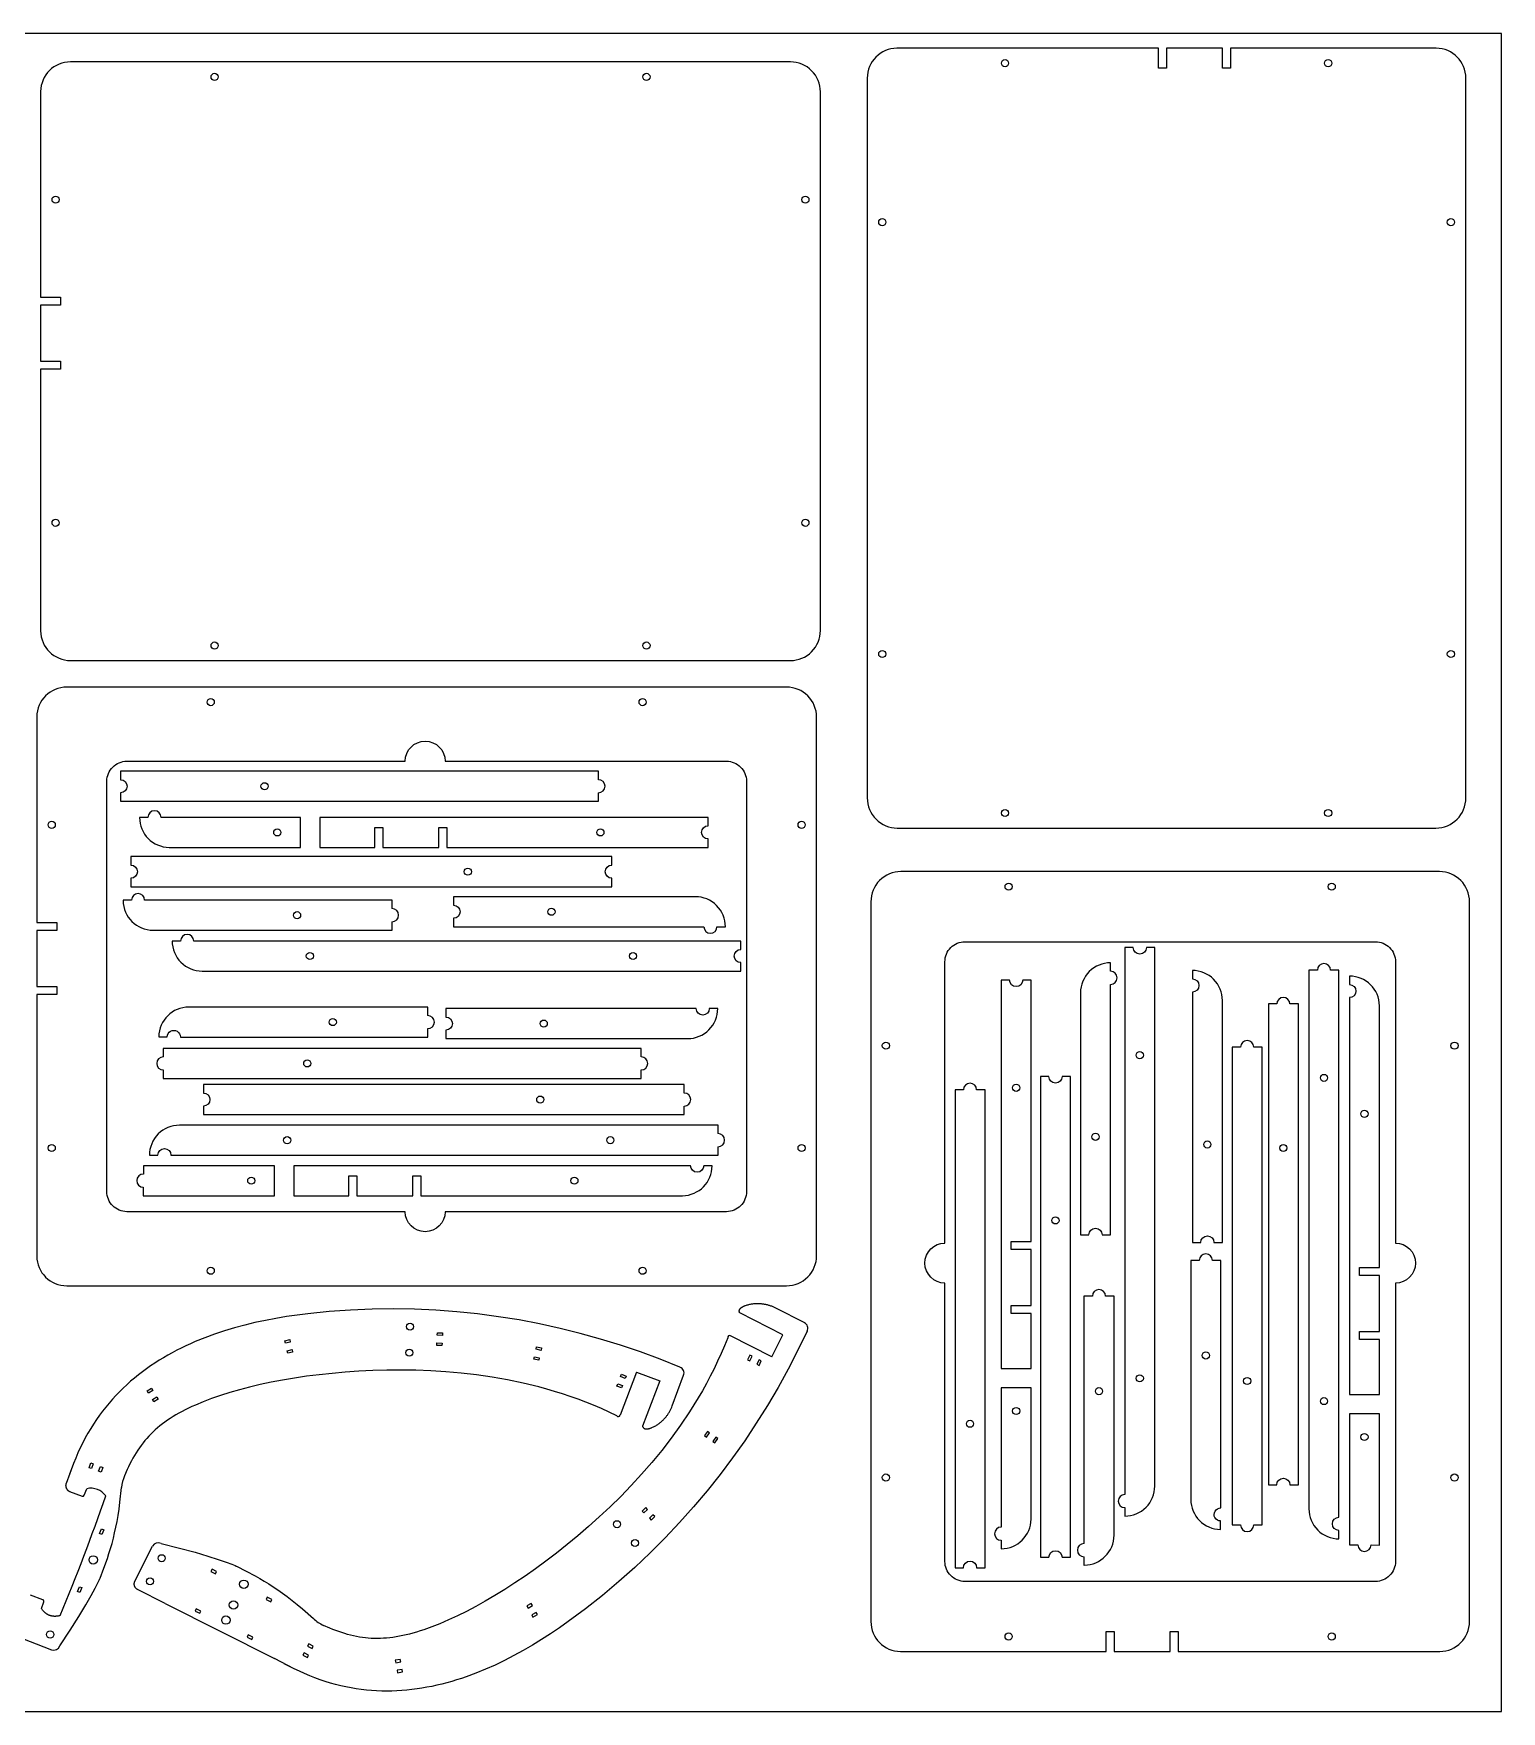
# Model space of a CAD drawing. Extents: x -4423 to 2541, y -1262 to 980.
# Drawn here: x -3725 to -2992, y 142 to 980 of the extents above; entities that cross this region are included whole.
import ezdxf

# ---------------------------------------------------------------- set-up
doc = ezdxf.new("R2010")
doc.units = 0
doc.layers.add('FAB_2$_CUT_2', color=1, linetype='CONTINUOUS')

msp = doc.modelspace()

# ---------------------------------------------------------------- linework, layer by layer
at = {"layer": 'FAB_2$_CUT_2'}
for p, q in [((-3599.44, 327.39), (-3596.97, 327.98)), ((-3599.15, 326.16), (-3599.44, 327.39)), ((-3596.97, 327.98), (-3596.68, 326.75)), ((-3523.28, 330.16), (-3523.22, 331.43)), ((-3520.74, 330.05), (-3523.28, 330.16)), ((-3523.22, 331.43), (-3520.68, 331.32)), ((-3520.68, 331.32), (-3520.74, 330.05)), ((-3356.2, 319.44), (-3376.76, 329.87)), ((-3596.68, 326.75), (-3599.15, 326.16)), ((-3598.26, 322.45), (-3595.79, 323.04)), ((-3597.97, 321.21), (-3598.26, 322.45)), ((-3595.5, 321.8), (-3597.97, 321.21)), ((-3595.79, 323.04), (-3595.5, 321.8)), ((-3523.49, 325.08), (-3523.44, 326.35)), ((-3520.96, 324.97), (-3523.49, 325.08)), ((-3523.44, 326.35), (-3520.9, 326.24)), ((-3520.9, 326.24), (-3520.96, 324.97)), ((-3475.08, 318.23), (-3474.79, 319.46)), ((-3474.79, 319.46), (-3472.32, 318.89)), ((-3473.94, 323.18), (-3473.65, 324.41)), ((-3471.46, 322.6), (-3473.94, 323.18)), ((-3473.65, 324.41), (-3471.17, 323.84)), ((-3472.32, 318.89), (-3472.61, 317.65)), ((-3471.17, 323.84), (-3471.46, 322.6)), ((-3367.11, 320.21), (-3368.25, 317.94)), ((-3365.98, 319.64), (-3367.11, 320.21)), ((-3367.11, 317.37), (-3365.98, 319.64)), ((-3472.61, 317.65), (-3475.08, 318.23)), ((-3423.7, 311.76), (-3431.86, 290.2)), ((-3431.79, 309.49), (-3431.34, 310.67)), ((-3431.34, 310.67), (-3428.97, 309.76)), ((-3368.25, 317.94), (-3367.11, 317.37)), ((-3362.57, 317.94), (-3363.7, 315.66)), ((-3363.7, 315.66), (-3362.57, 315.1)), ((-3361.43, 317.37), (-3362.57, 317.94)), ((-3362.57, 315.1), (-3361.43, 317.37)), ((-3668.18, 302.33), (-3666.04, 303.69)), ((-3667.5, 301.26), (-3668.18, 302.33)), ((-3665.36, 302.62), (-3667.5, 301.26)), ((-3666.04, 303.69), (-3665.36, 302.62)), ((-3433.62, 304.75), (-3433.16, 305.93)), ((-3431.25, 303.83), (-3433.62, 304.75)), ((-3433.16, 305.93), (-3430.79, 305.02)), ((-3429.42, 308.57), (-3431.79, 309.49)), ((-3430.79, 305.02), (-3431.25, 303.83)), ((-3428.97, 309.76), (-3429.42, 308.57)), ((-3665.47, 298.04), (-3663.32, 299.4)), ((-3664.79, 296.96), (-3665.47, 298.04)), ((-3662.64, 298.32), (-3664.79, 296.96)), ((-3663.32, 299.4), (-3662.64, 298.32)), ((-3388.35, 282.12), (-3389.79, 280.03)), ((-3389.79, 280.03), (-3388.74, 279.31)), ((-3388.74, 279.31), (-3387.3, 281.4)), ((-3387.3, 281.4), (-3388.35, 282.12)), ((-3384.16, 279.24), (-3385.6, 277.15)), ((-3385.6, 277.15), (-3384.56, 276.43)), ((-3384.56, 276.43), (-3383.12, 278.52)), ((-3383.12, 278.52), (-3384.16, 279.24)), ((-3704.92, 266.11), (-3706.92, 260.86)), ((-3697.16, 263.98), (-3696.28, 266.37)), ((-3695.97, 263.54), (-3697.16, 263.98)), ((-3696.28, 266.37), (-3695.09, 265.92)), ((-3695.09, 265.92), (-3695.97, 263.54)), ((-3692.4, 262.21), (-3691.51, 264.6)), ((-3691.21, 261.77), (-3692.4, 262.21)), ((-3691.51, 264.6), (-3690.32, 264.15)), ((-3690.32, 264.15), (-3691.21, 261.77)), ((-3699.61, 250.24), (-3698.26, 253.52)), ((-3419.13, 244.12), (-3420.93, 242.33)), ((-3420.03, 241.43), (-3418.23, 243.22)), ((-3418.23, 243.22), (-3419.13, 244.12)), ((-3420.93, 242.33), (-3420.03, 241.43)), ((-3415.54, 240.52), (-3417.35, 238.73)), ((-3417.35, 238.73), (-3416.45, 237.83)), ((-3416.45, 237.83), (-3414.65, 239.62)), ((-3414.65, 239.62), (-3415.54, 240.52)), ((-3674.28, 207.37), (-3665.55, 224.83)), ((-3721, 193.68), (-3719.83, 197.03)), ((-3659.2, 196.19), (-3604.56, 168.64)), ((-3476.32, 196.22), (-3478.55, 194.99)), ((-3478.55, 194.99), (-3477.93, 193.88)), ((-3477.93, 193.88), (-3475.71, 195.11)), ((-3475.71, 195.11), (-3476.32, 196.22)), ((-3473.86, 191.77), (-3476.08, 190.54)), ((-3476.08, 190.54), (-3475.47, 189.43)), ((-3475.47, 189.43), (-3473.25, 190.66)), ((-3473.25, 190.66), (-3473.86, 191.77)), ((-3734.2, 180.13), (-3715.99, 173.12)), ((-3587.49, 176.05), (-3588.07, 174.92)), ((-3585.23, 174.88), (-3587.49, 176.05)), ((-3594.7, 163.6), (-3604.56, 168.64)), ((-3589.81, 171.53), (-3590.39, 170.4)), ((-3590.39, 170.4), (-3588.14, 169.24)), ((-3587.55, 170.37), (-3589.81, 171.53)), ((-3588.14, 169.24), (-3587.55, 170.37)), ((-3588.07, 174.92), (-3585.81, 173.76)), ((-3585.81, 173.76), (-3585.23, 174.88)), ((-3541.75, 168.3), (-3544.25, 167.86)), ((-3544.25, 167.86), (-3544.03, 166.61)), ((-3541.53, 167.05), (-3541.75, 168.3)), ((-3594.7, 163.6), (-3599.71, 166.13)), ((-3544.03, 166.61), (-3541.53, 167.05)), ((-3540.86, 163.3), (-3543.36, 162.86)), ((-3543.36, 162.86), (-3543.14, 161.61)), ((-3543.14, 161.61), (-3540.64, 162.05)), ((-3540.64, 162.05), (-3540.86, 163.3))]:
    msp.add_line(p, q, dxfattribs=at)
for points in [[(-4134.76, 142.28), (-2991.76, 142.28), (-2991.76, 980.28), (-4134.76, 980.28)], [(-3689.87, 233), (-3690.77, 230.63), (-3691.96, 231.08), (-3691.05, 233.46)], [(-3634.04, 210.99), (-3633.47, 212.13), (-3635.73, 213.28), (-3636.31, 212.14)], [(-3702.04, 204.58), (-3700.85, 204.13), (-3701.75, 201.75), (-3702.94, 202.2)], [(-3641.94, 191.29), (-3641.38, 192.43), (-3643.65, 193.56), (-3644.22, 192.42)], [(-3605.89, 198.2), (-3608.16, 199.34), (-3608.73, 198.21), (-3606.46, 197.07)], [(-3618.2, 179.43), (-3615.93, 178.29), (-3615.36, 179.43), (-3617.64, 180.57)]]:
    msp.add_lwpolyline(points, close=True, dxfattribs=at)
for points in [[(-3308.51, 674.39), (-3308.51, 598.49, 0.414214), (-3293.51, 583.49), (-3024.51, 583.49, 0.414214), (-3009.51, 598.49), (-3009.51, 674.39), (-3009.51, 957.99, 0.410961), (-3024.35, 972.99), (-3127.01, 972.99), (-3127.01, 962.99), (-3131.01, 962.99), (-3131.01, 972.99), (-3159.01, 972.99), (-3159.01, 962.99), (-3163.01, 962.99), (-3163.01, 972.99), (-3293.68, 972.99, 0.410961), (-3308.51, 957.99)], [(-3422.8, 667.14), (-3346.9, 667.14, 0.414214), (-3331.9, 682.14), (-3331.9, 951.14, 0.414214), (-3346.9, 966.14), (-3422.8, 966.14), (-3706.4, 966.14, 0.410961), (-3721.4, 951.31), (-3721.4, 848.64), (-3711.4, 848.64), (-3711.4, 844.64), (-3721.4, 844.64), (-3721.4, 816.64), (-3711.4, 816.64), (-3711.4, 812.64), (-3721.4, 812.64), (-3721.4, 681.97, 0.410961), (-3706.4, 667.14)], [(-3411.07, 354.88), (-3348.82, 354.88, 0.414214), (-3333.82, 369.88), (-3333.82, 638.88, 0.414214), (-3348.82, 653.88), (-3411.07, 653.88), (-3708.32, 653.88, 0.410961), (-3723.32, 639.04), (-3723.32, 536.38), (-3713.32, 536.38), (-3713.32, 532.38), (-3723.32, 532.38), (-3723.32, 504.38), (-3713.32, 504.38), (-3713.32, 500.38), (-3723.32, 500.38), (-3723.32, 369.71, 0.410961), (-3708.32, 354.88)], [(-3519.32, 391.88, -1), (-3539.32, 391.88), (-3678.32, 391.88, -0.414214), (-3688.32, 401.88), (-3688.32, 606.88, -0.414214), (-3678.32, 616.88), (-3539.32, 616.88, -1), (-3519.32, 616.88), (-3411.07, 616.88), (-3378.82, 616.88, -0.414214), (-3368.82, 606.88), (-3368.82, 401.88, -0.414214), (-3378.82, 391.88)], [(-3442.78, 596.85), (-3442.78, 601.07, 1), (-3442.78, 607.64), (-3442.78, 611.85), (-3681.45, 611.85), (-3681.45, 607.64, -1), (-3681.45, 601.07), (-3681.45, 596.85)], [(-3656.98, 588.81), (-3661.2, 588.81, 1), (-3667.77, 588.81), (-3671.98, 588.81, 0.410961), (-3657.15, 573.81), (-3591.58, 573.81), (-3591.58, 588.81)], [(-3518.48, 583.81), (-3518.48, 573.81), (-3387.98, 573.81), (-3387.98, 578.03, -1), (-3387.98, 584.6), (-3387.98, 588.81), (-3581.98, 588.81), (-3581.98, 573.81), (-3554.48, 573.81), (-3554.48, 583.81), (-3550.48, 583.81), (-3550.48, 573.81), (-3522.48, 573.81), (-3522.48, 583.81)], [(-3492.88, 554.19), (-3436.11, 554.19), (-3436.11, 558.41, -1), (-3436.11, 564.97), (-3436.11, 569.19), (-3676.28, 569.19), (-3676.28, 564.97, -1), (-3676.28, 558.41), (-3676.28, 554.19)], [(-3007.71, 484.47), (-3007.71, 546.71, 0.414214), (-3022.71, 561.71), (-3291.71, 561.71, 0.414214), (-3306.71, 546.71), (-3306.71, 484.47), (-3306.71, 187.21, 0.410961), (-3291.87, 172.21), (-3189.21, 172.21), (-3189.21, 182.21), (-3185.21, 182.21), (-3185.21, 172.21), (-3157.21, 172.21), (-3157.21, 182.21), (-3153.21, 182.21), (-3153.21, 172.21), (-3022.54, 172.21, 0.410961), (-3007.71, 187.21)], [(-3665.2, 532.45), (-3545.87, 532.45), (-3545.87, 536.66, 1), (-3545.87, 543.23), (-3545.87, 547.45), (-3665.2, 547.45), (-3669.42, 547.45, 1), (-3675.99, 547.45), (-3680.2, 547.45), (-3680.2, 547.28, 0.410961)], [(-3451.12, 534.19), (-3394.34, 534.19), (-3390.13, 534.19, 1), (-3383.56, 534.19), (-3379.34, 534.19, 0.414214), (-3394.34, 549.19), (-3515.18, 549.19), (-3515.18, 544.97, -1), (-3515.18, 538.4), (-3515.18, 534.19)], [(-3640.69, 512.06), (-3371.69, 512.06), (-3371.69, 516.28, -1), (-3371.69, 522.84), (-3371.69, 527.06), (-3640.69, 527.06), (-3644.9, 527.06, 1), (-3651.47, 527.06), (-3655.69, 527.06, 0.414214)], [(-3044.71, 376.21, -1), (-3044.71, 356.21), (-3044.71, 217.21, -0.414214), (-3054.71, 207.21), (-3259.71, 207.21, -0.414214), (-3269.71, 217.21), (-3269.71, 356.21, -1), (-3269.71, 376.21), (-3269.71, 484.47), (-3269.71, 516.71, -0.414214), (-3259.71, 526.71), (-3054.71, 526.71, -0.414214), (-3044.71, 516.71)], [(-3164.89, 254.85), (-3164.89, 523.85), (-3169.11, 523.85, -1), (-3175.67, 523.85), (-3179.89, 523.85), (-3179.89, 254.85), (-3179.89, 250.63, 1), (-3179.89, 244.06), (-3179.89, 239.85, 0.414214)], [(-3187.02, 444.42), (-3187.02, 501.19), (-3187.02, 505.41, 1), (-3187.02, 511.97), (-3187.02, 516.19, 0.414214), (-3202.02, 501.19), (-3202.02, 380.36), (-3197.8, 380.36, -1), (-3191.23, 380.36), (-3187.02, 380.36)], [(-3131.14, 440.57), (-3131.14, 497.35, 0.414214), (-3146.14, 512.35), (-3146.14, 508.13, -1), (-3146.14, 501.56), (-3146.14, 497.35), (-3146.14, 376.51), (-3141.93, 376.51, -1), (-3135.36, 376.51), (-3131.14, 376.51)], [(-3087.91, 243.48, 0.414214), (-3072.91, 228.48), (-3072.91, 232.69, -1), (-3072.91, 239.26), (-3072.91, 243.48), (-3072.91, 512.48), (-3077.13, 512.48, 1), (-3083.7, 512.48), (-3087.91, 512.48)], [(-3236.64, 377.05), (-3226.64, 377.05), (-3226.64, 507.55), (-3230.86, 507.55, -1), (-3237.43, 507.55), (-3241.64, 507.55), (-3241.64, 313.55), (-3226.64, 313.55), (-3226.64, 341.05), (-3236.64, 341.05), (-3236.64, 345.05), (-3226.64, 345.05), (-3226.64, 373.05), (-3236.64, 373.05)], [(-3062.69, 364.05), (-3052.69, 364.05), (-3052.69, 494.71, 0.410961), (-3067.69, 509.55), (-3067.69, 505.33, -1), (-3067.69, 498.77), (-3067.69, 494.55), (-3067.69, 300.55), (-3052.69, 300.55), (-3052.69, 328.05), (-3062.69, 328.05), (-3062.69, 332.05), (-3052.69, 332.05), (-3052.69, 360.05), (-3062.69, 360.05)], [(-3108.19, 255.44), (-3103.97, 255.44, -1), (-3097.41, 255.44), (-3093.19, 255.44), (-3093.19, 495.61), (-3097.41, 495.61, 1), (-3103.97, 495.61), (-3108.19, 495.61)], [(-3647.35, 494.07, 0.410967), (-3662.35, 479.24), (-3658.13, 479.19, -1), (-3651.57, 479.12), (-3647.35, 479.07), (-3528.02, 479.07), (-3528.02, 483.29, 1), (-3528.02, 489.86), (-3528.02, 494.07)], [(-3454.96, 478.32), (-3398.19, 478.32, 0.414214), (-3383.19, 493.32), (-3387.4, 493.32, -1), (-3393.97, 493.32), (-3398.19, 493.32), (-3519.02, 493.32), (-3519.02, 489.1, -1), (-3519.02, 482.53), (-3519.02, 478.32)], [(-3421.45, 458.44), (-3421.45, 462.65, 1), (-3421.45, 469.22), (-3421.45, 473.44), (-3660.11, 473.44), (-3660.11, 469.22, 1), (-3660.11, 462.65), (-3660.11, 458.44)], [(-3111.27, 474.08), (-3115.48, 474.08, 1), (-3122.05, 474.08), (-3126.27, 474.08), (-3126.27, 235.42), (-3122.05, 235.42, 1), (-3115.48, 235.42), (-3111.27, 235.42)], [(-3640.09, 455.36), (-3640.09, 451.14, -1), (-3640.09, 444.58), (-3640.09, 440.36), (-3399.93, 440.36), (-3399.93, 444.58, 1), (-3399.93, 451.14), (-3399.93, 455.36)], [(-3249.68, 452.75), (-3253.9, 452.75, 1), (-3260.47, 452.75), (-3264.68, 452.75), (-3264.68, 214.08), (-3260.47, 214.08, -1), (-3253.9, 214.08), (-3249.68, 214.08)], [(-3207.02, 402.65), (-3207.02, 459.42), (-3211.23, 459.42, -1), (-3217.8, 459.42), (-3222.02, 459.42), (-3222.02, 219.26), (-3217.8, 219.26, -1), (-3211.23, 219.26), (-3207.02, 219.26)], [(-3652.05, 435.08, 0.414214), (-3667.05, 420.08), (-3662.84, 420.08, -1), (-3656.27, 420.08), (-3652.05, 420.08), (-3383.05, 420.08), (-3383.05, 424.3, 1), (-3383.05, 430.87), (-3383.05, 435.08)], [(-3604.58, 414.86), (-3669.98, 414.86), (-3670.03, 410.65, 1), (-3670.1, 404.08), (-3670.15, 399.86), (-3604.58, 399.86)], [(-3531.48, 409.86), (-3531.48, 399.86), (-3400.82, 399.86, 0.410961), (-3385.98, 414.86), (-3390.2, 414.86, -1), (-3396.77, 414.86), (-3400.98, 414.86), (-3594.98, 414.86), (-3594.98, 399.86), (-3567.48, 399.86), (-3567.48, 409.86), (-3563.48, 409.86), (-3563.48, 399.86), (-3535.48, 399.86), (-3535.48, 409.86)], [(-3146.9, 248.18, 0.410967), (-3132.07, 233.18), (-3132.02, 237.4, -1), (-3131.95, 243.96), (-3131.9, 248.18), (-3131.9, 367.51), (-3136.12, 367.51, 1), (-3142.69, 367.51), (-3146.9, 367.51)], [(-3185.27, 230.33), (-3185.27, 349.66), (-3189.49, 349.66, 1), (-3196.06, 349.66), (-3200.27, 349.66), (-3200.27, 230.33), (-3200.27, 226.11, 1), (-3200.27, 219.54), (-3200.27, 215.33), (-3200.11, 215.33, 0.410961)], [(-3241.64, 238.55), (-3241.64, 234.33, 1), (-3241.64, 227.77), (-3241.64, 223.55, 0.410961), (-3226.64, 238.38), (-3226.64, 303.95), (-3241.64, 303.95)], [(-3067.69, 290.95), (-3067.69, 225.55), (-3063.47, 225.5, 1), (-3056.91, 225.43), (-3052.69, 225.38), (-3052.69, 290.95)]]:
    msp.add_lwpolyline(points, format="xyb", close=True, dxfattribs=at)
for points in [[(-3356.2, 319.44), (-3350.62, 330.41), (-3372.22, 341.32), (-3372.24, 341.37), (-3372.26, 341.42), (-3372.28, 341.47), (-3372.3, 341.52), (-3372.32, 341.57), (-3372.33, 341.62), (-3372.34, 341.67), (-3372.36, 341.72), (-3372.37, 341.77), (-3372.38, 341.81), (-3372.39, 341.86), (-3372.4, 341.91), (-3372.4, 341.96), (-3372.41, 342), (-3372.41, 342.05), (-3372.42, 342.09), (-3372.42, 342.14), (-3372.42, 342.18), (-3372.42, 342.23), (-3372.42, 342.27), (-3372.42, 342.32), (-3372.42, 342.36), (-3372.41, 342.4), (-3372.41, 342.45), (-3372.4, 342.49), (-3372.39, 342.53), (-3372.39, 342.57), (-3372.38, 342.61), (-3372.37, 342.65), (-3372.36, 342.7), (-3372.35, 342.74), (-3372.33, 342.78), (-3372.32, 342.82), (-3372.31, 342.86), (-3372.29, 342.89), (-3372.28, 342.93), (-3372.26, 342.97), (-3372.24, 343.01), (-3372.22, 343.05), (-3372.2, 343.09), (-3372.18, 343.12), (-3372.16, 343.16), (-3372.14, 343.2), (-3372.12, 343.23), (-3372.09, 343.27), (-3372.07, 343.3), (-3372.05, 343.34), (-3372.02, 343.37), (-3371.99, 343.41), (-3371.97, 343.44), (-3371.91, 343.51), (-3371.85, 343.58), (-3371.79, 343.64), (-3371.72, 343.71), (-3371.66, 343.77), (-3371.59, 343.83), (-3371.52, 343.89), (-3371.44, 343.95), (-3371.36, 344.01), (-3371.29, 344.07), (-3371.2, 344.13), (-3371.12, 344.18), (-3371.04, 344.24), (-3370.95, 344.29), (-3370.86, 344.34), (-3370.68, 344.44), (-3370.49, 344.54), (-3370.3, 344.63), (-3370.11, 344.72), (-3369.9, 344.81), (-3369.7, 344.89), (-3369.49, 344.97), (-3369.28, 345.05), (-3368.86, 345.19), (-3368.44, 345.32), (-3368.03, 345.43), (-3367.62, 345.54), (-3367.21, 345.63), (-3366.81, 345.72), (-3366.41, 345.79), (-3366.02, 345.85), (-3365.63, 345.91), (-3365.24, 345.95), (-3364.86, 345.99), (-3364.48, 346.01), (-3364.1, 346.03), (-3363.72, 346.04), (-3363.35, 346.04), (-3362.97, 346.04), (-3362.6, 346.03), (-3362.23, 346.01), (-3361.49, 345.96), (-3361.12, 345.92), (-3360.75, 345.88), (-3360.38, 345.82), (-3360.02, 345.77), (-3359.65, 345.7), (-3359.29, 345.63), (-3358.92, 345.55), (-3358.56, 345.47), (-3358.2, 345.37), (-3357.84, 345.27), (-3357.48, 345.16), (-3357.13, 345.05), (-3356.77, 344.92), (-3356.42, 344.79), (-3356.07, 344.65), (-3355.72, 344.5), (-3355.03, 344.19), (-3354.34, 343.85), (-3339.93, 336.46)], [(-3402.07, 314.25), (-3411.88, 318.18), (-3421.77, 321.83), (-3431.72, 325.2), (-3441.74, 328.29), (-3451.83, 331.09), (-3461.97, 333.61), (-3472.18, 335.84), (-3482.44, 337.79), (-3492.77, 339.44), (-3503.15, 340.8), (-3513.58, 341.87), (-3524.07, 342.64), (-3534.61, 343.12), (-3545.2, 343.29), (-3555.84, 343.17), (-3566.53, 342.75), (-3577.25, 342.02), (-3587.96, 340.94), (-3593.3, 340.26), (-3598.61, 339.48), (-3603.88, 338.59), (-3609.12, 337.59), (-3614.32, 336.47), (-3619.46, 335.23), (-3624.55, 333.86), (-3629.56, 332.35), (-3634.5, 330.71), (-3639.37, 328.92), (-3644.14, 326.98), (-3646.49, 325.96), (-3648.82, 324.89), (-3651.12, 323.79), (-3653.39, 322.64), (-3655.64, 321.46), (-3657.86, 320.23), (-3660.05, 318.95), (-3662.21, 317.64), (-3664.34, 316.28), (-3666.44, 314.88), (-3668.5, 313.43), (-3670.53, 311.93), (-3672.53, 310.39), (-3674.49, 308.8), (-3676.42, 307.17), (-3678.3, 305.48), (-3680.15, 303.75), (-3681.96, 301.96), (-3683.74, 300.13), (-3685.47, 298.24), (-3687.16, 296.31), (-3688.8, 294.32), (-3690.4, 292.27), (-3691.96, 290.18), (-3693.48, 288.03), (-3694.94, 285.82), (-3696.37, 283.56), (-3697.74, 281.24), (-3699.06, 278.87), (-3700.34, 276.43), (-3701.56, 273.94), (-3702.73, 271.39), (-3703.86, 268.78), (-3704.92, 266.11)], [(-3338.53, 332.18), (-3343.13, 322.66), (-3347.98, 313.3), (-3353.06, 304.1), (-3358.38, 295.07), (-3363.94, 286.2), (-3369.73, 277.5), (-3375.77, 268.97), (-3382.04, 260.62), (-3388.55, 252.44), (-3395.3, 244.44), (-3402.29, 236.62), (-3409.52, 228.98), (-3416.98, 221.52), (-3424.68, 214.25), (-3432.62, 207.17), (-3440.8, 200.27), (-3449.22, 193.59), (-3457.85, 187.16), (-3462.25, 184.07), (-3466.7, 181.07), (-3471.2, 178.16), (-3475.75, 175.37), (-3480.34, 172.7), (-3484.98, 170.15), (-3489.66, 167.73), (-3494.38, 165.46), (-3499.13, 163.35), (-3503.93, 161.39), (-3508.76, 159.6), (-3511.19, 158.78), (-3513.63, 158), (-3516.07, 157.26), (-3518.52, 156.57), (-3520.99, 155.94), (-3523.45, 155.35), (-3525.93, 154.81), (-3528.41, 154.33), (-3530.9, 153.89), (-3533.39, 153.52), (-3535.9, 153.2), (-3538.4, 152.93), (-3540.92, 152.72), (-3543.44, 152.58), (-3545.96, 152.49), (-3548.49, 152.46), (-3551.03, 152.49), (-3553.57, 152.59), (-3556.11, 152.75), (-3558.66, 152.98), (-3561.21, 153.27), (-3563.77, 153.63), (-3566.33, 154.06), (-3568.9, 154.56), (-3571.47, 155.12), (-3574.04, 155.76), (-3576.61, 156.48), (-3579.19, 157.26), (-3581.77, 158.13), (-3584.35, 159.06), (-3586.93, 160.08), (-3589.52, 161.17), (-3592.11, 162.35), (-3594.7, 163.6)], [(-3378.2, 328.85), (-3379.8, 324.91), (-3381.48, 321.02), (-3383.23, 317.19), (-3385.05, 313.42), (-3386.93, 309.71), (-3388.87, 306.06), (-3390.88, 302.46), (-3392.94, 298.92), (-3395.05, 295.43), (-3397.22, 292), (-3401.71, 285.31), (-3406.37, 278.84), (-3411.19, 272.58), (-3416.16, 266.54), (-3421.24, 260.72), (-3426.41, 255.1), (-3431.67, 249.68), (-3436.98, 244.47), (-3442.33, 239.47), (-3447.7, 234.66), (-3453.06, 230.04), (-3458.41, 225.62), (-3463.72, 221.4), (-3468.99, 217.37), (-3474.21, 213.53), (-3479.37, 209.9), (-3484.47, 206.45), (-3489.49, 203.21), (-3494.44, 200.17), (-3499.29, 197.32), (-3504.04, 194.68), (-3508.69, 192.24), (-3513.22, 189.99), (-3517.63, 187.96), (-3521.91, 186.12), (-3526.05, 184.49), (-3530.04, 183.06), (-3531.87, 182.46), (-3533.66, 181.9), (-3535.43, 181.39), (-3537.16, 180.93), (-3538.87, 180.51), (-3540.55, 180.13), (-3542.21, 179.8), (-3543.84, 179.51), (-3545.44, 179.27), (-3547.03, 179.07), (-3548.6, 178.91), (-3550.16, 178.8), (-3551.69, 178.73), (-3553.22, 178.7), (-3554.73, 178.71), (-3556.23, 178.77), (-3557.72, 178.87), (-3559.2, 179.01), (-3560.68, 179.2), (-3562.15, 179.42), (-3563.62, 179.69), (-3565.09, 180), (-3566.56, 180.34), (-3568.03, 180.73), (-3569.51, 181.16), (-3570.99, 181.63), (-3572.48, 182.14), (-3573.97, 182.68), (-3575.48, 183.27), (-3577, 183.9), (-3580.08, 185.26)], [(-3433.61, 289.97), (-3437.46, 291.8), (-3441.32, 293.54), (-3445.19, 295.19), (-3449.07, 296.75), (-3452.96, 298.23), (-3456.86, 299.62), (-3460.77, 300.92), (-3464.68, 302.15), (-3468.59, 303.3), (-3472.5, 304.37), (-3480.33, 306.29), (-3488.13, 307.93), (-3495.91, 309.3), (-3503.65, 310.41), (-3511.33, 311.29), (-3518.94, 311.96), (-3526.48, 312.41), (-3533.91, 312.68), (-3541.24, 312.77), (-3548.45, 312.7), (-3555.52, 312.5), (-3562.44, 312.16), (-3569.21, 311.7), (-3575.82, 311.13), (-3582.26, 310.44), (-3588.53, 309.65), (-3594.62, 308.75), (-3600.51, 307.76), (-3606.22, 306.68), (-3611.72, 305.51), (-3617.01, 304.26), (-3622.09, 302.93), (-3626.95, 301.53), (-3631.58, 300.06), (-3635.98, 298.54), (-3640.13, 296.95), (-3644.04, 295.32), (-3645.8, 294.53), (-3647.5, 293.73), (-3649.15, 292.91), (-3650.75, 292.09), (-3652.29, 291.25), (-3653.79, 290.4), (-3655.23, 289.53), (-3656.63, 288.64), (-3657.98, 287.73), (-3659.29, 286.81), (-3660.56, 285.87), (-3661.78, 284.91), (-3662.96, 283.92), (-3664.11, 282.91), (-3665.21, 281.88), (-3666.28, 280.83), (-3667.31, 279.75), (-3668.31, 278.65), (-3669.28, 277.52), (-3670.22, 276.36), (-3671.12, 275.17), (-3672, 273.95), (-3672.85, 272.71), (-3673.68, 271.43), (-3674.48, 270.12), (-3675.26, 268.77), (-3676.02, 267.39), (-3676.75, 265.98), (-3677.47, 264.53), (-3678.17, 263.05), (-3679.52, 259.96)], [(-3423.7, 311.76), (-3412.19, 307.41), (-3420.79, 284.79), (-3420.78, 284.74), (-3420.76, 284.69), (-3420.74, 284.64), (-3420.71, 284.59), (-3420.69, 284.54), (-3420.67, 284.5), (-3420.65, 284.45), (-3420.62, 284.41), (-3420.6, 284.36), (-3420.58, 284.32), (-3420.55, 284.28), (-3420.52, 284.24), (-3420.5, 284.2), (-3420.47, 284.16), (-3420.44, 284.13), (-3420.42, 284.09), (-3420.39, 284.06), (-3420.36, 284.02), (-3420.33, 283.99), (-3420.3, 283.96), (-3420.27, 283.92), (-3420.24, 283.89), (-3420.2, 283.87), (-3420.17, 283.84), (-3420.14, 283.81), (-3420.1, 283.78), (-3420.07, 283.76), (-3420.04, 283.73), (-3420, 283.71), (-3419.97, 283.69), (-3419.93, 283.66), (-3419.89, 283.64), (-3419.86, 283.62), (-3419.82, 283.6), (-3419.78, 283.58), (-3419.75, 283.57), (-3419.71, 283.55), (-3419.67, 283.53), (-3419.63, 283.52), (-3419.59, 283.5), (-3419.55, 283.49), (-3419.51, 283.47), (-3419.47, 283.46), (-3419.43, 283.45), (-3419.39, 283.44), (-3419.34, 283.43), (-3419.3, 283.42), (-3419.26, 283.41), (-3419.22, 283.4), (-3419.17, 283.4), (-3419.09, 283.39), (-3419, 283.38), (-3418.91, 283.37), (-3418.82, 283.37), (-3418.72, 283.36), (-3418.63, 283.36), (-3418.54, 283.37), (-3418.44, 283.37), (-3418.35, 283.38), (-3418.25, 283.39), (-3418.15, 283.41), (-3418.05, 283.42), (-3417.95, 283.44), (-3417.85, 283.46), (-3417.75, 283.48), (-3417.55, 283.52), (-3417.35, 283.58), (-3417.14, 283.64), (-3416.94, 283.71), (-3416.73, 283.78), (-3416.52, 283.85), (-3416.32, 283.94), (-3416.11, 284.02), (-3415.71, 284.2), (-3415.31, 284.39), (-3414.92, 284.58), (-3414.55, 284.78), (-3414.19, 284.99), (-3413.83, 285.2), (-3413.49, 285.41), (-3413.16, 285.63), (-3412.83, 285.85), (-3412.52, 286.08), (-3412.21, 286.31), (-3411.91, 286.55), (-3411.62, 286.79), (-3411.33, 287.04), (-3411.05, 287.29), (-3410.78, 287.54), (-3410.51, 287.8), (-3410.25, 288.06), (-3409.74, 288.6), (-3409.49, 288.88), (-3409.25, 289.16), (-3409.01, 289.45), (-3408.78, 289.74), (-3408.55, 290.03), (-3408.33, 290.33), (-3408.12, 290.63), (-3407.91, 290.94), (-3407.7, 291.25), (-3407.51, 291.57), (-3407.32, 291.89), (-3407.13, 292.21), (-3406.95, 292.54), (-3406.78, 292.88), (-3406.62, 293.22), (-3406.46, 293.56), (-3406.16, 294.26), (-3405.88, 294.98), (-3400.22, 310.16)], [(-3704.92, 266.11), (-3708.69, 256.18), (-3708.72, 256.12), (-3708.74, 256.05), (-3708.76, 255.98), (-3708.78, 255.91), (-3708.8, 255.84), (-3708.81, 255.76), (-3708.83, 255.69), (-3708.84, 255.62), (-3708.85, 255.54), (-3708.86, 255.47), (-3708.87, 255.39), (-3708.87, 255.31), (-3708.87, 255.23), (-3708.88, 255.16), (-3708.88, 255.08), (-3708.87, 255), (-3708.87, 254.92), (-3708.86, 254.84), (-3708.86, 254.76), (-3708.85, 254.68), (-3708.83, 254.6), (-3708.82, 254.52), (-3708.8, 254.44), (-3708.78, 254.36), (-3708.76, 254.28), (-3708.74, 254.2), (-3708.72, 254.13), (-3708.69, 254.05), (-3708.66, 253.97), (-3708.63, 253.9), (-3708.6, 253.82), (-3708.56, 253.75), (-3708.53, 253.67), (-3708.49, 253.6), (-3708.45, 253.53), (-3708.41, 253.46), (-3708.36, 253.39), (-3708.32, 253.32), (-3708.27, 253.25), (-3708.22, 253.19), (-3708.17, 253.13), (-3708.12, 253.06), (-3708.07, 253), (-3708.01, 252.94), (-3707.96, 252.89), (-3707.9, 252.83), (-3707.84, 252.78), (-3707.78, 252.73), (-3707.72, 252.67), (-3707.66, 252.63), (-3707.6, 252.58), (-3707.54, 252.53), (-3707.48, 252.49), (-3707.41, 252.45), (-3707.35, 252.41), (-3707.29, 252.37), (-3707.22, 252.33), (-3707.16, 252.3), (-3707.09, 252.27), (-3707.03, 252.24), (-3706.96, 252.21), (-3706.9, 252.18), (-3700.63, 249.8)], [(-3711.86, 175.04), (-3706.61, 182.94), (-3702.3, 189.75), (-3698.83, 195.48), (-3696.15, 200.17), (-3694.17, 203.83), (-3692.81, 206.49), (-3692.02, 208.18), (-3691.8, 208.66), (-3691.69, 208.91), (-3689.78, 213.85), (-3688.03, 218.72), (-3687.23, 221.17), (-3686.46, 223.65), (-3685.73, 226.18), (-3685.05, 228.78), (-3684.4, 231.46), (-3683.8, 234.24), (-3683.23, 237.15), (-3682.71, 240.19), (-3682.22, 243.38), (-3681.77, 246.75), (-3680.99, 254.06)], [(-3661.21, 226.19), (-3652, 223.89), (-3644.23, 221.78), (-3637.8, 219.88), (-3632.66, 218.22), (-3628.73, 216.86), (-3625.94, 215.8), (-3624.21, 215.09), (-3623.72, 214.88), (-3623.48, 214.77), (-3618.73, 212.41), (-3614.16, 209.99), (-3611.92, 208.73), (-3609.68, 207.41), (-3607.44, 206.03), (-3605.18, 204.57), (-3602.89, 203.03), (-3600.57, 201.38), (-3598.19, 199.61), (-3595.76, 197.72), (-3593.24, 195.69), (-3590.64, 193.51), (-3585.13, 188.63)], [(-3659.2, 196.19), (-3672.94, 203.14), (-3673, 203.17), (-3673.06, 203.21), (-3673.12, 203.25), (-3673.18, 203.29), (-3673.24, 203.33), (-3673.31, 203.37), (-3673.37, 203.41), (-3673.42, 203.46), (-3673.48, 203.51), (-3673.54, 203.56), (-3673.6, 203.61), (-3673.65, 203.66), (-3673.71, 203.72), (-3673.76, 203.77), (-3673.82, 203.83), (-3673.87, 203.89), (-3673.92, 203.95), (-3673.97, 204.02), (-3674.01, 204.08), (-3674.06, 204.15), (-3674.11, 204.21), (-3674.15, 204.28), (-3674.19, 204.35), (-3674.23, 204.42), (-3674.27, 204.49), (-3674.3, 204.57), (-3674.34, 204.64), (-3674.37, 204.72), (-3674.4, 204.79), (-3674.43, 204.87), (-3674.46, 204.95), (-3674.48, 205.03), (-3674.5, 205.11), (-3674.53, 205.19), (-3674.54, 205.27), (-3674.56, 205.35), (-3674.57, 205.43), (-3674.59, 205.51), (-3674.6, 205.59), (-3674.6, 205.67), (-3674.61, 205.75), (-3674.61, 205.83), (-3674.62, 205.91), (-3674.62, 205.99), (-3674.61, 206.07), (-3674.61, 206.15), (-3674.6, 206.23), (-3674.6, 206.31), (-3674.59, 206.38), (-3674.57, 206.46), (-3674.56, 206.54), (-3674.54, 206.61), (-3674.53, 206.69), (-3674.51, 206.76), (-3674.49, 206.83), (-3674.47, 206.9), (-3674.44, 206.97), (-3674.42, 207.04), (-3674.39, 207.11), (-3674.36, 207.18), (-3674.34, 207.24), (-3674.31, 207.31), (-3674.28, 207.37)], [(-3719.83, 197.03), (-3719.82, 197.05), (-3719.82, 197.07), (-3719.81, 197.08), (-3719.81, 197.1), (-3719.8, 197.12), (-3719.8, 197.14), (-3719.8, 197.15), (-3719.79, 197.17), (-3719.79, 197.19), (-3719.79, 197.21), (-3719.79, 197.23), (-3719.79, 197.25), (-3719.79, 197.27), (-3719.79, 197.29), (-3719.79, 197.3), (-3719.79, 197.32), (-3719.79, 197.34), (-3719.79, 197.36), (-3719.79, 197.38), (-3719.79, 197.4), (-3719.8, 197.42), (-3719.8, 197.44), (-3719.8, 197.46), (-3719.81, 197.48), (-3719.81, 197.5), (-3719.82, 197.52), (-3719.82, 197.54), (-3719.83, 197.56), (-3719.84, 197.57), (-3719.84, 197.59), (-3719.85, 197.61), (-3719.86, 197.63), (-3719.87, 197.65), (-3719.88, 197.67), (-3719.89, 197.68), (-3719.9, 197.7), (-3719.91, 197.72), (-3719.92, 197.74), (-3719.93, 197.75), (-3719.94, 197.77), (-3719.95, 197.78), (-3719.97, 197.8), (-3719.98, 197.81), (-3719.99, 197.83), (-3720.01, 197.84), (-3720.02, 197.86), (-3720.03, 197.87), (-3720.05, 197.88), (-3720.06, 197.9), (-3720.08, 197.91), (-3720.09, 197.92), (-3720.11, 197.93), (-3720.12, 197.94), (-3720.14, 197.95), (-3720.15, 197.96), (-3720.17, 197.97), (-3720.18, 197.98), (-3720.2, 197.99), (-3720.22, 198), (-3720.23, 198.01), (-3720.25, 198.02), (-3720.26, 198.02), (-3720.28, 198.03), (-3726.5, 200.39)], [(-3711.62, 190.12), (-3711.95, 190.04), (-3712.28, 189.97), (-3712.61, 189.91), (-3712.94, 189.86), (-3713.28, 189.82), (-3713.62, 189.8), (-3713.79, 189.79), (-3713.96, 189.78), (-3714.13, 189.78), (-3714.3, 189.78), (-3714.47, 189.78), (-3714.64, 189.78), (-3714.81, 189.79), (-3714.98, 189.81), (-3715.15, 189.82), (-3715.32, 189.84), (-3715.48, 189.86), (-3715.65, 189.89), (-3715.81, 189.92), (-3715.98, 189.96), (-3716.14, 189.99), (-3716.31, 190.03), (-3716.47, 190.08), (-3716.63, 190.13), (-3716.79, 190.18), (-3716.94, 190.24), (-3717.1, 190.3), (-3717.25, 190.37), (-3717.4, 190.44), (-3717.56, 190.51), (-3717.7, 190.59), (-3717.85, 190.67), (-3718, 190.75), (-3718.14, 190.84), (-3718.28, 190.93), (-3718.42, 191.02), (-3718.56, 191.12), (-3718.7, 191.22), (-3718.83, 191.32), (-3718.97, 191.43), (-3719.1, 191.54), (-3719.23, 191.65), (-3719.35, 191.76), (-3719.48, 191.88), (-3719.6, 191.99), (-3719.72, 192.11), (-3719.96, 192.36), (-3720.18, 192.61), (-3720.4, 192.87), (-3720.61, 193.14), (-3720.81, 193.41), (-3721, 193.68)]]:
    msp.add_lwpolyline(points, dxfattribs=at)
for centre, radius in [((-3239.71, 965.49), 1.78), ((-3078.31, 965.49), 1.78), ((-3634.5, 958.64), 1.78), ((-3418.8, 958.64), 1.78), ((-3713.9, 897.34), 1.78), ((-3339.4, 897.34), 1.78), ((-3301.01, 886.09), 1.78), ((-3017.01, 886.09), 1.78), ((-3713.9, 735.94), 1.78), ((-3339.4, 735.94), 1.78), ((-3634.5, 674.64), 1.78), ((-3418.8, 674.64), 1.78), ((-3301.01, 670.39), 1.78), ((-3017.01, 670.39), 1.78), ((-3636.42, 646.38), 1.78), ((-3420.72, 646.38), 1.78), ((-3609.55, 604.35), 1.78), ((-3715.82, 585.08), 1.78), ((-3341.32, 585.08), 1.78), ((-3239.71, 590.99), 1.78), ((-3078.31, 590.99), 1.78), ((-3603.18, 581.31), 1.78), ((-3441.78, 581.31), 1.78), ((-3508.01, 561.69), 1.78), ((-3237.91, 554.21), 1.78), ((-3076.51, 554.21), 1.78), ((-3593.3, 539.95), 1.78), ((-3466.24, 541.69), 1.78), ((-3586.89, 519.56), 1.78), ((-3425.49, 519.56), 1.78), ((-3575.45, 486.57), 1.78), ((-3470.09, 485.82), 1.78), ((-3299.21, 474.81), 1.78), ((-3172.39, 470.05), 1.78), ((-3015.21, 474.81), 1.78), ((-3588.21, 465.94), 1.78), ((-3234.14, 453.75), 1.78), ((-3080.41, 458.68), 1.78), ((-3471.83, 447.86), 1.78), ((-3060.19, 440.75), 1.78), ((-3598.25, 427.58), 1.78), ((-3436.85, 427.58), 1.78), ((-3194.52, 429.29), 1.78), ((-3715.82, 423.68), 1.78), ((-3341.32, 423.68), 1.78), ((-3138.64, 425.45), 1.78), ((-3100.69, 423.71), 1.78), ((-3616.18, 407.36), 1.78), ((-3454.78, 407.36), 1.78), ((-3214.52, 387.52), 1.78), ((-3636.42, 362.38), 1.78), ((-3420.72, 362.38), 1.78), ((-3536.88, 334.46), 1.78), ((-3537.21, 321.46), 1.78), ((-3139.4, 320.08), 1.78), ((-3172.39, 308.65), 1.78), ((-3192.77, 302.23), 1.78), ((-3118.77, 307.32), 1.78), ((-3234.14, 292.35), 1.78), ((-3080.41, 297.28), 1.78), ((-3257.18, 285.98), 1.78), ((-3060.19, 279.35), 1.78), ((-3299.21, 259.11), 1.78), ((-3015.21, 259.11), 1.78), ((-3433.5, 235.77), 1.78), ((-3424.49, 226.39), 1.78), ((-3695.09, 217.98), 2.1), ((-3660.91, 218.8), 1.78), ((-3666.73, 207.25), 1.78), ((-3619.88, 205.78), 2.1), ((-3625.03, 195.45), 2.1), ((-3628.81, 187.9), 2.1), ((-3716.62, 180.7), 1.78), ((-3237.91, 179.71), 1.78), ((-3076.51, 179.71), 1.78)]:
    msp.add_circle(centre, radius, dxfattribs=at)
for centre, radius, start, end in [((-3341.36, 333.62), 3.17, 332.99501, 63.18769), ((-3377.21, 328.98), 1, 63.10795, 187.20256), ((-3403.18, 311.28), 3.17, 339.19395, 69.38663), ((-3432.8, 290.55), 1, 215.17908, 339.27368), ((-3661.07, 252.24), 20, 157.29939, 174.77235), ((-3696.24, 244.73), 9.02, 35.39353, 102.99437), ((-4596.65, 560.65), 959.46, 337.28242, 341.10548), ((-3700.35, 250.54), 0.794, 249.19016, 337.47497), ((-3662.67, 223.25), 3.29, 63.52794, 151.27687), ((-3571.65, 203.4), 20, 227.60928, 245.08225), ((-3714.92, 176.22), 3.29, 251.10477, 338.8537)]:
    msp.add_arc(centre, radius, start, end, dxfattribs=at)

doc.saveas('drawing.dxf')
